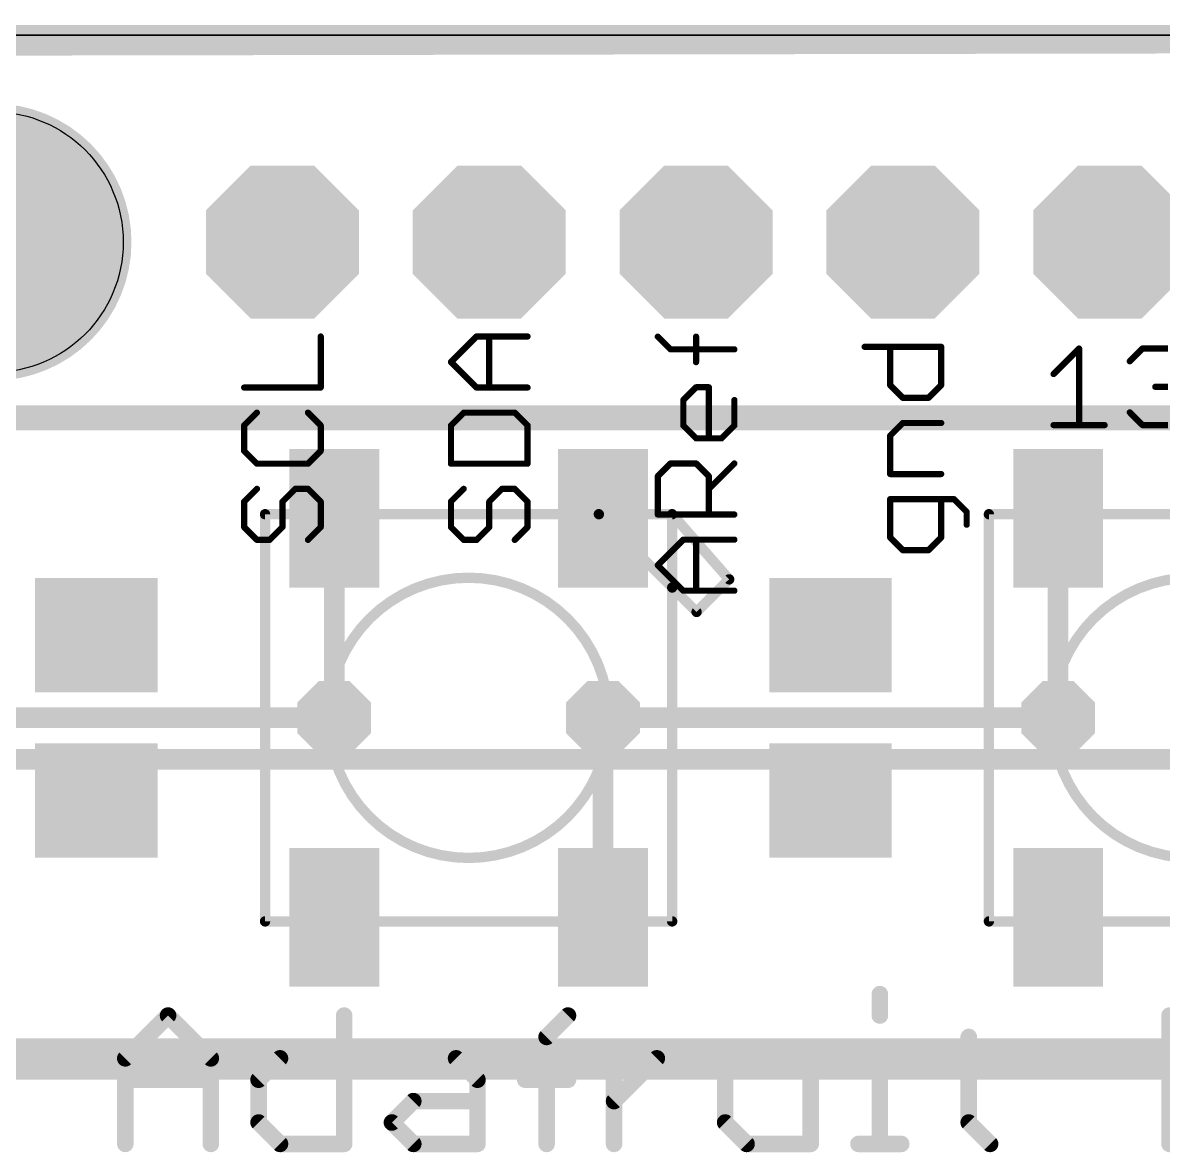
# Model space of a CAD drawing. Extents: x -0.4 to 69.2, y -1 to 53.5.
# Drawn here: x 15.61 to 29.61, y 39.62 to 53.49 of the extents above; entities that cross this region are included whole.
import ezdxf

# ---------------------------------------------------------------- set-up
doc = ezdxf.new("R2010")
doc.units = 0
for name, color, linetype in [('1', 12, 'CONTINUOUS'), ('16', 132, 'CONTINUOUS'), ('17', 110, 'CONTINUOUS'), ('18', 110, 'CONTINUOUS'), ('20', 53, 'CONTINUOUS'), ('21', 40, 'CONTINUOUS'), ('22', 6, 'CONTINUOUS'), ('29', 253, 'CONTINUOUS')]:
    doc.layers.add(name, color=color, linetype=linetype)

# ---------------------------------------------------------------- blocks, each defined once
blk = doc.blocks.new('RECT')
blk.add_solid([(-0.5, -0.5), (0.5, -0.5), (-0.5, 0.5), (0.5, 0.5)])
blk = doc.blocks.new('OCTAGONP')
at = {"const_width": 0.5}
blk.add_lwpolyline([(-0.25, -0.1036), (-0.25, 0.1036), (-0.1036, 0.25), (0.1036, 0.25), (0.25, 0.1036), (0.25, -0.1036), (0.1036, -0.25), (-0.1036, -0.25), (-0.25, -0.1036), (-0.25, 0.1036)], dxfattribs=at)
blk = doc.blocks.new('OCTAGONV')
at = {"const_width": 0.5}
blk.add_lwpolyline([(-0.25, -0.1036), (-0.25, 0.1036), (-0.1036, 0.25), (0.1036, 0.25), (0.25, 0.1036), (0.25, -0.1036), (0.1036, -0.25), (-0.1036, -0.25), (-0.25, -0.1036), (-0.25, 0.1036)], dxfattribs=at)

msp = doc.modelspace()

# ---------------------------------------------------------------- linework, layer by layer
at = {"layer": '1', "const_width": 0.254}
for points in [[(0, 53.34), (68.834, 53.34)], [(19.432, 47.408), (19.432, 44.958)], [(28.322, 47.408), (28.322, 44.958)], [(22.732, 44.958), (22.732, 42.508)], [(0, 44.45), (68.834, 44.45)], [(68.834, 40.894), (0, 40.894)], [(66.928, 40.64), (1.906, 40.64)]]:
    msp.add_lwpolyline(points, dxfattribs=at)
at = {"layer": '1', "const_width": 0.127}
for points in [[(19.4955, 47.408, 1), (19.3685, 47.408)], [(28.3855, 47.408, 1), (28.2585, 47.408)], [(19.3685, 44.958, 1), (19.4955, 44.958)], [(22.7955, 44.958, 1), (22.6685, 44.958)], [(28.2585, 44.958, 1), (28.3855, 44.958)], [(22.6685, 42.508, 1), (22.7955, 42.508)]]:
    msp.add_lwpolyline(points, format="xyb", dxfattribs=at)
at = {"layer": '16'}
for points, const_width in [([(68.58, 53.34), (-0.254, 53.213)], 0.3048), ([(11.938, 48.641), (48.387, 48.641)], 0.3048), ([(19.432, 44.958), (13.842, 44.958)], 0.254), ([(28.322, 44.958), (22.732, 44.958)], 0.254)]:
    msp.add_lwpolyline(points, dxfattribs=dict(at, const_width=const_width))
at = {"layer": '16', "const_width": 0.127}
for points in [[(19.432, 44.8945, 1), (19.432, 45.0215)], [(22.732, 45.0215, 1), (22.732, 44.8945)], [(28.322, 44.8945, 1), (28.322, 45.0215)]]:
    msp.add_lwpolyline(points, format="xyb", dxfattribs=at)
at = {"layer": '20'}
msp.add_line((0, 53.34), (68.834, 53.34), dxfattribs=at)
msp.add_circle((15.24, 50.8), 1.6, dxfattribs=at)
at = {"layer": '21'}
for points, const_width in [([(19.2659, 49.0136), (19.2659, 49.6407)], 0.0762), ([(20.8653, 49.3271), (21.1788, 49.6407)], 0.0762), ([(21.1788, 49.6407), (21.8059, 49.6407)], 0.0762), ([(21.3356, 49.0136), (21.3356, 49.6407)], 0.0762), ([(23.5621, 49.4822), (23.4053, 49.639)], 0.0762), ([(23.8756, 49.3254), (23.8756, 49.639)], 0.0762), ([(24.3459, 49.4822), (23.5621, 49.4822)], 0.0762), ([(25.9453, 49.5137), (26.8859, 49.5137)], 0.0762), ([(26.2588, 49.0433), (26.2588, 49.5137)], 0.0762), ([(26.8859, 49.5137), (26.8859, 49.0433)], 0.0762), ([(28.2661, 49.1792), (28.5796, 49.4927)], 0.0762), ([(28.5796, 49.4927), (28.5796, 48.5521)], 0.0762), ([(29.2016, 49.3359), (29.3583, 49.4927)], 0.0762), ([(29.3583, 49.4927), (29.6719, 49.4927)], 0.0762), ([(21.1788, 49.0136), (20.8653, 49.3271)], 0.0762), ([(18.3253, 49.0136), (19.2659, 49.0136)], 0.0762), ([(21.8059, 49.0136), (21.1788, 49.0136)], 0.0762), ([(23.7188, 48.8602), (23.8756, 49.017)], 0.0762), ([(23.8756, 49.017), (24.0324, 49.017)], 0.0762), ([(24.0324, 49.017), (24.0324, 48.3899)], 0.0762), ([(26.4156, 48.8866), (26.2588, 49.0433)], 0.0762), ([(26.8859, 49.0433), (26.7291, 48.8866)], 0.0762), ([(29.6719, 49.0224), (29.5151, 49.0224)], 0.0762), ([(23.7188, 48.5467), (23.7188, 48.8602)], 0.0762), ([(24.3459, 48.8602), (24.3459, 48.5467)], 0.0762), ([(26.7291, 48.8866), (26.4156, 48.8866)], 0.0762), ([(18.4821, 48.7051), (18.3253, 48.5484)], 0.0762), ([(19.2659, 48.5484), (19.1091, 48.7051)], 0.0762), ([(21.0221, 48.7051), (20.8653, 48.5484)], 0.0762), ([(21.6491, 48.7051), (21.0221, 48.7051)], 0.0762), ([(21.8059, 48.5484), (21.6491, 48.7051)], 0.0762), ([(29.3583, 48.5521), (29.2016, 48.7089)], 0.0762), ([(26.2588, 48.4214), (26.4156, 48.5781)], 0.0762), ([(26.4156, 48.5781), (26.8859, 48.5781)], 0.0762), ([(18.3253, 48.5484), (18.3253, 48.2348)], 0.0762), ([(19.2659, 48.2348), (19.2659, 48.5484)], 0.0762), ([(20.8653, 48.5484), (20.8653, 48.0781)], 0.0762), ([(21.8059, 48.0781), (21.8059, 48.5484)], 0.0762), ([(23.8756, 48.3899), (23.7188, 48.5467)], 0.0762), ([(24.3459, 48.5467), (24.1891, 48.3899)], 0.0762), ([(26.2588, 47.9511), (26.2588, 48.4214)], 0.0762), ([(28.2661, 48.5521), (28.8931, 48.5521)], 0.0762), ([(29.6719, 48.5521), (29.3583, 48.5521)], 0.0762), ([(24.1891, 48.3899), (23.8756, 48.3899)], 0.0762), ([(18.3253, 48.2348), (18.4821, 48.0781)], 0.0762), ([(19.1091, 48.0781), (19.2659, 48.2348)], 0.0762), ([(18.4821, 48.0781), (19.1091, 48.0781)], 0.0762), ([(20.8653, 48.0781), (21.8059, 48.0781)], 0.0762), ([(23.4053, 47.9247), (23.5621, 48.0815)], 0.0762), ([(23.5621, 48.0815), (23.8756, 48.0815)], 0.0762), ([(23.8756, 48.0815), (24.0324, 47.9247)], 0.0762), ([(24.0324, 47.7679), (24.3459, 48.0815)], 0.0762), ([(23.4053, 47.4544), (23.4053, 47.9247)], 0.0762), ([(24.0324, 47.9247), (24.0324, 47.4544)], 0.0762), ([(26.8859, 47.9511), (26.2588, 47.9511)], 0.0762), ([(18.4821, 47.7696), (18.3253, 47.6128)], 0.0762), ([(18.7956, 47.6128), (18.9524, 47.7696)], 0.0762), ([(18.9524, 47.7696), (19.1091, 47.7696)], 0.0762), ([(19.1091, 47.7696), (19.2659, 47.6128)], 0.0762), ([(21.0221, 47.7696), (20.8653, 47.6128)], 0.0762), ([(21.3356, 47.6128), (21.4924, 47.7696)], 0.0762), ([(21.4924, 47.7696), (21.6491, 47.7696)], 0.0762), ([(21.6491, 47.7696), (21.8059, 47.6128)], 0.0762), ([(18.3253, 47.6128), (18.3253, 47.2993)], 0.0762), ([(18.7956, 47.2993), (18.7956, 47.6128)], 0.0762), ([(19.2659, 47.6128), (19.2659, 47.2993)], 0.0762), ([(20.8653, 47.6128), (20.8653, 47.2993)], 0.0762), ([(21.3356, 47.2993), (21.3356, 47.6128)], 0.0762), ([(21.8059, 47.6128), (21.8059, 47.2993)], 0.0762), ([(27.0427, 47.6426), (26.2588, 47.6426)], 0.0762), ([(26.2588, 47.6426), (26.2588, 47.1723)], 0.0762), ([(26.8859, 47.1723), (26.8859, 47.6426)], 0.0762), ([(27.1994, 47.4858), (27.0427, 47.6426)], 0.0762), ([(18.582, 42.458), (18.582, 47.458)], 0.127), ([(18.582, 47.458), (22.682, 47.458)], 0.127), ([(22.682, 47.458), (23.582, 47.458)], 0.127), ([(22.682, 47.458), (23.582, 46.558)], 0.127), ([(24.3459, 47.4544), (23.4053, 47.4544)], 0.0762), ([(23.582, 47.458), (23.582, 46.558)], 0.127), ([(24.282, 46.658), (23.582, 47.458)], 0.127), ([(27.1994, 47.3291), (27.1994, 47.4858)], 0.0762), ([(27.472, 42.458), (27.472, 47.458)], 0.127), ([(27.472, 47.458), (31.572, 47.458)], 0.127), ([(18.3253, 47.2993), (18.4821, 47.1425)], 0.0762), ([(18.6388, 47.1425), (18.7956, 47.2993)], 0.0762), ([(19.2659, 47.2993), (19.1091, 47.1425)], 0.0762), ([(20.8653, 47.2993), (21.0221, 47.1425)], 0.0762), ([(21.1788, 47.1425), (21.3356, 47.2993)], 0.0762), ([(21.8059, 47.2993), (21.6491, 47.1425)], 0.0762), ([(26.2588, 47.1723), (26.4156, 47.0155)], 0.0762), ([(26.7291, 47.0155), (26.8859, 47.1723)], 0.0762), ([(18.4821, 47.1425), (18.6388, 47.1425)], 0.0762), ([(21.0221, 47.1425), (21.1788, 47.1425)], 0.0762), ([(23.4053, 46.8324), (23.7188, 47.1459)], 0.0762), ([(23.7188, 47.1459), (24.3459, 47.1459)], 0.0762), ([(23.8756, 46.5189), (23.8756, 47.1459)], 0.0762), ([(26.4156, 47.0155), (26.7291, 47.0155)], 0.0762), ([(23.7188, 46.5189), (23.4053, 46.8324)], 0.0762), ([(23.882, 46.258), (24.282, 46.658)], 0.127), ([(23.582, 46.558), (23.582, 42.458)], 0.127), ([(23.582, 46.558), (23.882, 46.258)], 0.127), ([(24.3459, 46.5189), (23.7188, 46.5189)], 0.0762), ([(16.002, 44.958), (17.018, 44.958)], 0.2032), ([(25.019, 44.958), (26.035, 44.958)], 0.2032), ([(23.582, 42.458), (18.582, 42.458)], 0.127), ([(32.472, 42.458), (27.472, 42.458)], 0.127), ([(26.1327, 41.5644), (26.1327, 41.3017)], 0.2032), ([(16.8656, 40.7764), (17.391, 41.3017)], 0.2032), ([(17.391, 41.3017), (17.9164, 40.7764)], 0.2032), ([(19.5535, 41.3017), (19.5535, 39.7256)], 0.2032), ([(22.0398, 41.0391), (22.3025, 41.3017)], 0.2032), ([(29.69, 39.7256), (29.69, 41.3017)], 0.2032), ([(29.69, 41.3017), (30.7408, 39.7256)], 0.2032), ([(22.0398, 39.7256), (22.0398, 41.0391)], 0.2032), ([(27.2241, 41.0391), (27.2241, 39.9883)], 0.2032), ([(16.8656, 39.7256), (16.8656, 40.7764)], 0.2032), ([(17.9164, 40.7764), (17.9164, 39.7256)], 0.2032), ([(18.5028, 40.5137), (18.7654, 40.7764)], 0.2032), ([(18.7654, 40.7764), (19.5535, 40.7764)], 0.2032), ([(20.4026, 40.7764), (20.928, 40.7764)], 0.2032), ([(20.928, 40.7764), (21.1907, 40.5137)], 0.2032), ([(22.8685, 39.7256), (22.8685, 40.7764)], 0.2032), ([(22.8685, 40.251), (23.3939, 40.7764)], 0.2032), ([(23.3939, 40.7764), (23.6566, 40.7764)], 0.2032), ([(24.2328, 40.7764), (24.2328, 39.9883)], 0.2032), ([(25.2836, 39.7256), (25.2836, 40.7764)], 0.2032), ([(25.87, 40.7764), (26.1327, 40.7764)], 0.2032), ([(26.1327, 40.7764), (26.1327, 39.7256)], 0.2032), ([(26.9614, 40.7764), (27.4868, 40.7764)], 0.2032), ([(16.8656, 40.5137), (17.9164, 40.5137)], 0.2032), ([(18.5028, 39.9883), (18.5028, 40.5137)], 0.2032), ([(21.1907, 40.5137), (21.1907, 39.7256)], 0.2032), ([(21.7771, 40.5137), (22.3025, 40.5137)], 0.2032), ([(20.1399, 39.9883), (20.4026, 40.251)], 0.2032), ([(20.4026, 40.251), (21.1907, 40.251)], 0.2032), ([(18.7654, 39.7256), (18.5028, 39.9883)], 0.2032), ([(20.4026, 39.7256), (20.1399, 39.9883)], 0.2032), ([(24.2328, 39.9883), (24.4955, 39.7256)], 0.2032), ([(27.2241, 39.9883), (27.4868, 39.7256)], 0.2032), ([(19.5535, 39.7256), (18.7654, 39.7256)], 0.2032), ([(21.1907, 39.7256), (20.4026, 39.7256)], 0.2032), ([(24.4955, 39.7256), (25.2836, 39.7256)], 0.2032), ([(25.87, 39.7256), (26.3953, 39.7256)], 0.2032)]:
    msp.add_lwpolyline(points, dxfattribs=dict(at, const_width=const_width))
for points, const_width in [([(19.285, 49.6407, 1), (19.2469, 49.6407)], 0.0381), ([(21.1788, 49.6597, 1), (21.1788, 49.6216)], 0.0381), ([(21.1923, 49.6272, 1), (21.1654, 49.6541)], 0.0381), ([(21.3546, 49.6407, 1), (21.3165, 49.6407)], 0.0381), ([(21.8059, 49.6216, 1), (21.8059, 49.6597)], 0.0381), ([(23.4188, 49.6524, 1), (23.3918, 49.6255)], 0.0381), ([(23.8947, 49.639, 1), (23.8566, 49.639)], 0.0381), ([(23.5621, 49.5012, 1), (23.5621, 49.4631)], 0.0381), ([(23.5486, 49.4687, 1), (23.5755, 49.4957)], 0.0381), ([(24.3459, 49.4631, 1), (24.3459, 49.5012)], 0.0381), ([(25.9453, 49.5327, 1), (25.9453, 49.4946)], 0.0381), ([(26.2779, 49.5137, 1), (26.2398, 49.5137)], 0.0381), ([(26.905, 49.5137, 1), (26.8669, 49.5137)], 0.0381), ([(26.8859, 49.4946, 1), (26.8859, 49.5327)], 0.0381), ([(28.5986, 49.4927, 1), (28.5605, 49.4927)], 0.0381), ([(28.5931, 49.4792, 1), (28.5661, 49.5062)], 0.0381), ([(29.3583, 49.5118, 1), (29.3583, 49.4737)], 0.0381), ([(29.3718, 49.4792, 1), (29.3449, 49.5062)], 0.0381), ([(20.8788, 49.3406, 1), (20.8518, 49.3136)], 0.0381), ([(20.8518, 49.3406, 1), (20.8788, 49.3136)], 0.0381), ([(23.8566, 49.3254, 1), (23.8947, 49.3254)], 0.0381), ([(29.1881, 49.3494, 1), (29.2151, 49.3225)], 0.0381), ([(28.2526, 49.1926, 1), (28.2795, 49.1657)], 0.0381), ([(18.3253, 49.0326, 1), (18.3253, 48.9945)], 0.0381), ([(19.2469, 49.0136, 1), (19.285, 49.0136)], 0.0381), ([(19.2659, 48.9945, 1), (19.2659, 49.0326)], 0.0381), ([(21.1788, 49.0326, 1), (21.1788, 48.9945)], 0.0381), ([(21.1654, 49.0001, 1), (21.1923, 49.0271)], 0.0381), ([(21.3165, 49.0136, 1), (21.3546, 49.0136)], 0.0381), ([(21.8059, 48.9945, 1), (21.8059, 49.0326)], 0.0381), ([(23.8756, 49.036, 1), (23.8756, 48.9979)], 0.0381), ([(23.8891, 49.0035, 1), (23.8621, 49.0304)], 0.0381), ([(24.0514, 49.017, 1), (24.0133, 49.017)], 0.0381), ([(24.0324, 48.9979, 1), (24.0324, 49.036)], 0.0381), ([(26.2398, 49.0433, 1), (26.2779, 49.0433)], 0.0381), ([(26.2723, 49.0568, 1), (26.2454, 49.0299)], 0.0381), ([(26.8669, 49.0433, 1), (26.905, 49.0433)], 0.0381), ([(26.8994, 49.0299, 1), (26.8724, 49.0568)], 0.0381), ([(29.5151, 49.0415, 1), (29.5151, 49.0034)], 0.0381), ([(23.7379, 48.8602, 1), (23.6998, 48.8602)], 0.0381), ([(23.7054, 48.8737, 1), (23.7323, 48.8467)], 0.0381), ([(24.365, 48.8602, 1), (24.3269, 48.8602)], 0.0381), ([(26.4156, 48.9056, 1), (26.4156, 48.8675)], 0.0381), ([(26.4021, 48.8731, 1), (26.4291, 48.9001)], 0.0381), ([(26.7157, 48.9001, 1), (26.7426, 48.8731)], 0.0381), ([(26.7291, 48.8675, 1), (26.7291, 48.9056)], 0.0381), ([(18.4955, 48.6917, 1), (18.4686, 48.7186)], 0.0381), ([(19.1226, 48.7186, 1), (19.0957, 48.6917)], 0.0381), ([(21.0221, 48.7242, 1), (21.0221, 48.6861)], 0.0381), ([(21.0355, 48.6917, 1), (21.0086, 48.7186)], 0.0381), ([(21.6626, 48.7186, 1), (21.6357, 48.6917)], 0.0381), ([(21.6491, 48.6861, 1), (21.6491, 48.7242)], 0.0381), ([(29.2151, 48.7223, 1), (29.1881, 48.6954)], 0.0381), ([(26.4156, 48.5972, 1), (26.4156, 48.5591)], 0.0381), ([(26.4291, 48.5647, 1), (26.4021, 48.5916)], 0.0381), ([(26.8859, 48.5591, 1), (26.8859, 48.5972)], 0.0381), ([(18.3443, 48.5484, 1), (18.3062, 48.5484)], 0.0381), ([(18.3118, 48.5618, 1), (18.3388, 48.5349)], 0.0381), ([(19.285, 48.5484, 1), (19.2469, 48.5484)], 0.0381), ([(19.2524, 48.5349, 1), (19.2794, 48.5618)], 0.0381), ([(20.8843, 48.5484, 1), (20.8462, 48.5484)], 0.0381), ([(20.8518, 48.5618, 1), (20.8788, 48.5349)], 0.0381), ([(21.825, 48.5484, 1), (21.7869, 48.5484)], 0.0381), ([(21.7924, 48.5349, 1), (21.8194, 48.5618)], 0.0381), ([(23.6998, 48.5467, 1), (23.7379, 48.5467)], 0.0381), ([(23.7323, 48.5601, 1), (23.7054, 48.5332)], 0.0381), ([(24.3269, 48.5467, 1), (24.365, 48.5467)], 0.0381), ([(24.3594, 48.5332, 1), (24.3324, 48.5601)], 0.0381), ([(26.2779, 48.4214, 1), (26.2398, 48.4214)], 0.0381), ([(28.2661, 48.5712, 1), (28.2661, 48.5331)], 0.0381), ([(28.5605, 48.5521, 1), (28.5986, 48.5521)], 0.0381), ([(28.8931, 48.5331, 1), (28.8931, 48.5712)], 0.0381), ([(29.3583, 48.5712, 1), (29.3583, 48.5331)], 0.0381), ([(29.3449, 48.5386, 1), (29.3718, 48.5656)], 0.0381), ([(23.8756, 48.409, 1), (23.8756, 48.3709)], 0.0381), ([(23.8621, 48.3764, 1), (23.8891, 48.4034)], 0.0381), ([(24.0133, 48.3899, 1), (24.0514, 48.3899)], 0.0381), ([(24.1757, 48.4034, 1), (24.2026, 48.3764)], 0.0381), ([(24.1891, 48.3709, 1), (24.1891, 48.409)], 0.0381), ([(26.2454, 48.4348, 1), (26.2723, 48.4079)], 0.0381), ([(18.3388, 48.2483, 1), (18.3118, 48.2214)], 0.0381), ([(18.3062, 48.2348, 1), (18.3443, 48.2348)], 0.0381), ([(19.2469, 48.2348, 1), (19.285, 48.2348)], 0.0381), ([(19.2794, 48.2214, 1), (19.2524, 48.2483)], 0.0381), ([(18.4821, 48.0971, 1), (18.4821, 48.059)], 0.0381), ([(18.4686, 48.0646, 1), (18.4955, 48.0915)], 0.0381), ([(19.0957, 48.0915, 1), (19.1226, 48.0646)], 0.0381), ([(19.1091, 48.059, 1), (19.1091, 48.0971)], 0.0381), ([(20.8462, 48.0781, 1), (20.8843, 48.0781)], 0.0381), ([(20.8653, 48.0971, 1), (20.8653, 48.059)], 0.0381), ([(21.7869, 48.0781, 1), (21.825, 48.0781)], 0.0381), ([(21.8059, 48.059, 1), (21.8059, 48.0971)], 0.0381), ([(23.5621, 48.1005, 1), (23.5621, 48.0624)], 0.0381), ([(23.5755, 48.068, 1), (23.5486, 48.0949)], 0.0381), ([(23.8891, 48.0949, 1), (23.8621, 48.068)], 0.0381), ([(23.8756, 48.0624, 1), (23.8756, 48.1005)], 0.0381), ([(24.3594, 48.068, 1), (24.3324, 48.0949)], 0.0381), ([(23.4243, 47.9247, 1), (23.3862, 47.9247)], 0.0381), ([(23.3918, 47.9382, 1), (23.4188, 47.9112)], 0.0381), ([(24.0514, 47.9247, 1), (24.0133, 47.9247)], 0.0381), ([(24.0189, 47.9112, 1), (24.0458, 47.9382)], 0.0381), ([(26.2588, 47.9701, 1), (26.2588, 47.932)], 0.0381), ([(26.2398, 47.9511, 1), (26.2779, 47.9511)], 0.0381), ([(26.8859, 47.932, 1), (26.8859, 47.9701)], 0.0381), ([(18.4955, 47.7561, 1), (18.4686, 47.7831)], 0.0381), ([(18.9524, 47.7887, 1), (18.9524, 47.7506)], 0.0381), ([(18.9658, 47.7561, 1), (18.9389, 47.7831)], 0.0381), ([(19.1226, 47.7831, 1), (19.0957, 47.7561)], 0.0381), ([(19.1091, 47.7506, 1), (19.1091, 47.7887)], 0.0381), ([(21.0355, 47.7561, 1), (21.0086, 47.7831)], 0.0381), ([(21.4924, 47.7887, 1), (21.4924, 47.7506)], 0.0381), ([(21.5058, 47.7561, 1), (21.4789, 47.7831)], 0.0381), ([(21.6626, 47.7831, 1), (21.6357, 47.7561)], 0.0381), ([(21.6491, 47.7506, 1), (21.6491, 47.7887)], 0.0381), ([(24.0189, 47.7814, 1), (24.0458, 47.7544)], 0.0381), ([(18.3443, 47.6128, 1), (18.3062, 47.6128)], 0.0381), ([(18.3118, 47.6263, 1), (18.3388, 47.5994)], 0.0381), ([(18.8147, 47.6128, 1), (18.7766, 47.6128)], 0.0381), ([(18.7821, 47.6263, 1), (18.8091, 47.5994)], 0.0381), ([(19.285, 47.6128, 1), (19.2469, 47.6128)], 0.0381), ([(19.2524, 47.5994, 1), (19.2794, 47.6263)], 0.0381), ([(20.8843, 47.6128, 1), (20.8462, 47.6128)], 0.0381), ([(20.8518, 47.6263, 1), (20.8788, 47.5994)], 0.0381), ([(21.3546, 47.6128, 1), (21.3165, 47.6128)], 0.0381), ([(21.3221, 47.6263, 1), (21.3491, 47.5994)], 0.0381), ([(21.825, 47.6128, 1), (21.7869, 47.6128)], 0.0381), ([(21.7924, 47.5994, 1), (21.8194, 47.6263)], 0.0381), ([(26.2588, 47.6617, 1), (26.2588, 47.6236)], 0.0381), ([(26.2779, 47.6426, 1), (26.2398, 47.6426)], 0.0381), ([(26.905, 47.6426, 1), (26.8669, 47.6426)], 0.0381), ([(27.0561, 47.6561, 1), (27.0292, 47.6291)], 0.0381), ([(27.0427, 47.6236, 1), (27.0427, 47.6617)], 0.0381), ([(18.582, 47.4898, 1), (18.582, 47.4263)], 0.0635), ([(18.6137, 47.458, 1), (18.5503, 47.458)], 0.0635), ([(22.7045, 47.4805, 1), (22.6595, 47.4355)], 0.0635), ([(22.682, 47.4898, 1), (22.682, 47.4263)], 0.0635), ([(22.682, 47.4263, 1), (22.682, 47.4898)], 0.0635), ([(23.4053, 47.4734, 1), (23.4053, 47.4353)], 0.0381), ([(23.6059, 47.4789, 1), (23.5581, 47.4371)], 0.0635), ([(23.6137, 47.458, 1), (23.5503, 47.458)], 0.0635), ([(23.582, 47.4263, 1), (23.582, 47.4898)], 0.0635), ([(24.3459, 47.4353, 1), (24.3459, 47.4734)], 0.0381), ([(27.2185, 47.4858, 1), (27.1804, 47.4858)], 0.0381), ([(27.186, 47.4724, 1), (27.2129, 47.4993)], 0.0381), ([(27.472, 47.4898, 1), (27.472, 47.4263)], 0.0635), ([(27.5038, 47.458, 1), (27.4403, 47.458)], 0.0635), ([(23.3862, 47.4544, 1), (23.4243, 47.4544)], 0.0381), ([(24.0133, 47.4544, 1), (24.0514, 47.4544)], 0.0381), ([(27.1804, 47.3291, 1), (27.2185, 47.3291)], 0.0381), ([(18.3388, 47.3128, 1), (18.3118, 47.2858)], 0.0381), ([(18.3062, 47.2993, 1), (18.3443, 47.2993)], 0.0381), ([(18.7766, 47.2993, 1), (18.8147, 47.2993)], 0.0381), ([(18.8091, 47.2858, 1), (18.7821, 47.3128)], 0.0381), ([(19.2469, 47.2993, 1), (19.285, 47.2993)], 0.0381), ([(19.2794, 47.2858, 1), (19.2524, 47.3128)], 0.0381), ([(20.8462, 47.2993, 1), (20.8843, 47.2993)], 0.0381), ([(20.8788, 47.3128, 1), (20.8518, 47.2858)], 0.0381), ([(21.3165, 47.2993, 1), (21.3546, 47.2993)], 0.0381), ([(21.3491, 47.2858, 1), (21.3221, 47.3128)], 0.0381), ([(21.7869, 47.2993, 1), (21.825, 47.2993)], 0.0381), ([(21.8194, 47.2858, 1), (21.7924, 47.3128)], 0.0381), ([(26.2723, 47.1858, 1), (26.2454, 47.1588)], 0.0381), ([(26.8994, 47.1588, 1), (26.8724, 47.1858)], 0.0381), ([(18.4821, 47.1616, 1), (18.4821, 47.1235)], 0.0381), ([(18.4686, 47.1291, 1), (18.4955, 47.156)], 0.0381), ([(18.6254, 47.156, 1), (18.6523, 47.1291)], 0.0381), ([(18.6388, 47.1235, 1), (18.6388, 47.1616)], 0.0381), ([(19.0957, 47.156, 1), (19.1226, 47.1291)], 0.0381), ([(21.0221, 47.1616, 1), (21.0221, 47.1235)], 0.0381), ([(21.0086, 47.1291, 1), (21.0355, 47.156)], 0.0381), ([(21.1654, 47.156, 1), (21.1923, 47.1291)], 0.0381), ([(21.1788, 47.1235, 1), (21.1788, 47.1616)], 0.0381), ([(21.6357, 47.156, 1), (21.6626, 47.1291)], 0.0381), ([(23.7188, 47.165, 1), (23.7188, 47.1269)], 0.0381), ([(23.7323, 47.1325, 1), (23.7054, 47.1594)], 0.0381), ([(23.8947, 47.1459, 1), (23.8566, 47.1459)], 0.0381), ([(24.3459, 47.1269, 1), (24.3459, 47.165)], 0.0381), ([(26.2398, 47.1723, 1), (26.2779, 47.1723)], 0.0381), ([(26.8669, 47.1723, 1), (26.905, 47.1723)], 0.0381), ([(26.4156, 47.0346, 1), (26.4156, 46.9965)], 0.0381), ([(26.4021, 47.0021, 1), (26.4291, 47.029)], 0.0381), ([(26.7157, 47.029, 1), (26.7426, 47.0021)], 0.0381), ([(26.7291, 46.9965, 1), (26.7291, 47.0346)], 0.0381), ([(23.4188, 46.8459, 1), (23.3918, 46.8189)], 0.0381), ([(23.3918, 46.8459, 1), (23.4188, 46.8189)], 0.0381), ([(21.082, 43.2375, 1), (21.082, 46.6785, 1), (21.082, 43.2375)], 0.127), ([(24.2581, 46.6371, 1), (24.3059, 46.6789)], 0.0635), ([(24.3045, 46.6355, 1), (24.2595, 46.6805)], 0.0635), ([(29.972, 43.2375, 1), (29.972, 46.6785, 1), (29.972, 43.2375)], 0.127), ([(23.6045, 46.5805, 1), (23.5595, 46.5355)], 0.0635), ([(23.6137, 46.558, 1), (23.5503, 46.558)], 0.0635), ([(23.5503, 46.558, 1), (23.6137, 46.558)], 0.0635), ([(23.5595, 46.5355, 1), (23.6045, 46.5805)], 0.0635), ([(23.7188, 46.5379, 1), (23.7188, 46.4998)], 0.0381), ([(23.7054, 46.5054, 1), (23.7323, 46.5323)], 0.0381), ([(23.8566, 46.5189, 1), (23.8947, 46.5189)], 0.0381), ([(24.3459, 46.4998, 1), (24.3459, 46.5379)], 0.0381), ([(23.8595, 46.2805, 1), (23.9045, 46.2355)], 0.0635), ([(23.8595, 46.2355, 1), (23.9045, 46.2805)], 0.0635), ([(16.002, 45.0088, 1), (16.002, 44.9072)], 0.1016), ([(17.018, 44.9072, 1), (17.018, 45.0088)], 0.1016), ([(25.019, 45.0088, 1), (25.019, 44.9072)], 0.1016), ([(26.035, 44.9072, 1), (26.035, 45.0088)], 0.1016), ([(18.582, 42.4898, 1), (18.582, 42.4263)], 0.0635), ([(18.5503, 42.458, 1), (18.6137, 42.458)], 0.0635), ([(23.5503, 42.458, 1), (23.6137, 42.458)], 0.0635), ([(23.582, 42.4263, 1), (23.582, 42.4898)], 0.0635), ([(27.472, 42.4898, 1), (27.472, 42.4263)], 0.0635), ([(27.4403, 42.458, 1), (27.5038, 42.458)], 0.0635), ([(26.1835, 41.5644, 1), (26.0819, 41.5644)], 0.1016), ([(17.4269, 41.3377, 1), (17.3551, 41.2658)], 0.1016), ([(17.4269, 41.2658, 1), (17.3551, 41.3377)], 0.1016), ([(19.6043, 41.3017, 1), (19.5027, 41.3017)], 0.1016), ([(22.3384, 41.2658, 1), (22.2665, 41.3377)], 0.1016), ([(26.0819, 41.3017, 1), (26.1835, 41.3017)], 0.1016), ([(29.7323, 41.3299, 1), (29.6477, 41.2736)], 0.1016), ([(29.7408, 41.3017, 1), (29.6392, 41.3017)], 0.1016), ([(22.0038, 41.075, 1), (22.0757, 41.0031)], 0.1016), ([(22.0906, 41.0391, 1), (21.989, 41.0391)], 0.1016), ([(27.2749, 41.0391, 1), (27.1733, 41.0391)], 0.1016), ([(16.9164, 40.7764, 1), (16.8148, 40.7764)], 0.1016), ([(16.8297, 40.8123, 1), (16.9015, 40.7404)], 0.1016), ([(17.9672, 40.7764, 1), (17.8656, 40.7764)], 0.1016), ([(17.8804, 40.7404, 1), (17.9523, 40.8123)], 0.1016), ([(18.7654, 40.8272, 1), (18.7654, 40.7256)], 0.1016), ([(18.8014, 40.7404, 1), (18.7295, 40.8123)], 0.1016), ([(19.5535, 40.7256, 1), (19.5535, 40.8272)], 0.1016), ([(20.4026, 40.8272, 1), (20.4026, 40.7256)], 0.1016), ([(20.9639, 40.8123, 1), (20.8921, 40.7404)], 0.1016), ([(20.928, 40.7256, 1), (20.928, 40.8272)], 0.1016), ([(22.9193, 40.7764, 1), (22.8177, 40.7764)], 0.1016), ([(23.3939, 40.8272, 1), (23.3939, 40.7256)], 0.1016), ([(23.4298, 40.7404, 1), (23.358, 40.8123)], 0.1016), ([(23.6566, 40.7256, 1), (23.6566, 40.8272)], 0.1016), ([(24.2836, 40.7764, 1), (24.182, 40.7764)], 0.1016), ([(25.3344, 40.7764, 1), (25.2328, 40.7764)], 0.1016), ([(25.87, 40.8272, 1), (25.87, 40.7256)], 0.1016), ([(26.1835, 40.7764, 1), (26.0819, 40.7764)], 0.1016), ([(26.1327, 40.7256, 1), (26.1327, 40.8272)], 0.1016), ([(26.9614, 40.8272, 1), (26.9614, 40.7256)], 0.1016), ([(27.4868, 40.7256, 1), (27.4868, 40.8272)], 0.1016), ([(16.8656, 40.5645, 1), (16.8656, 40.4629)], 0.1016), ([(17.9164, 40.4629, 1), (17.9164, 40.5645)], 0.1016), ([(18.4668, 40.5496, 1), (18.5387, 40.4778)], 0.1016), ([(18.5536, 40.5137, 1), (18.452, 40.5137)], 0.1016), ([(21.2415, 40.5137, 1), (21.1399, 40.5137)], 0.1016), ([(21.1548, 40.4778, 1), (21.2266, 40.5496)], 0.1016), ([(21.7771, 40.5645, 1), (21.7771, 40.4629)], 0.1016), ([(22.3025, 40.4629, 1), (22.3025, 40.5645)], 0.1016), ([(20.4026, 40.3018, 1), (20.4026, 40.2002)], 0.1016), ([(20.4385, 40.2151, 1), (20.3667, 40.2869)], 0.1016), ([(21.1907, 40.2002, 1), (21.1907, 40.3018)], 0.1016), ([(22.8326, 40.2869, 1), (22.9044, 40.2151)], 0.1016), ([(18.5387, 40.0242, 1), (18.4668, 39.9524)], 0.1016), ([(20.1758, 40.0242, 1), (20.104, 39.9524)], 0.1016), ([(20.104, 40.0242, 1), (20.1758, 39.9524)], 0.1016), ([(24.2687, 40.0242, 1), (24.1969, 39.9524)], 0.1016), ([(27.26, 40.0242, 1), (27.1882, 39.9524)], 0.1016), ([(18.452, 39.9883, 1), (18.5536, 39.9883)], 0.1016), ([(24.182, 39.9883, 1), (24.2836, 39.9883)], 0.1016), ([(27.1733, 39.9883, 1), (27.2749, 39.9883)], 0.1016), ([(16.8148, 39.7256, 1), (16.9164, 39.7256)], 0.1016), ([(17.8656, 39.7256, 1), (17.9672, 39.7256)], 0.1016), ([(18.7654, 39.7764, 1), (18.7654, 39.6748)], 0.1016), ([(18.7295, 39.6897, 1), (18.8014, 39.7615)], 0.1016), ([(19.5027, 39.7256, 1), (19.6043, 39.7256)], 0.1016), ([(19.5535, 39.6748, 1), (19.5535, 39.7764)], 0.1016), ([(20.4026, 39.7764, 1), (20.4026, 39.6748)], 0.1016), ([(20.3667, 39.6897, 1), (20.4385, 39.7615)], 0.1016), ([(21.1399, 39.7256, 1), (21.2415, 39.7256)], 0.1016), ([(21.1907, 39.6748, 1), (21.1907, 39.7764)], 0.1016), ([(21.989, 39.7256, 1), (22.0906, 39.7256)], 0.1016), ([(22.8177, 39.7256, 1), (22.9193, 39.7256)], 0.1016), ([(24.4955, 39.7764, 1), (24.4955, 39.6748)], 0.1016), ([(24.4596, 39.6897, 1), (24.5314, 39.7615)], 0.1016), ([(25.2328, 39.7256, 1), (25.3344, 39.7256)], 0.1016), ([(25.2836, 39.6748, 1), (25.2836, 39.7764)], 0.1016), ([(25.87, 39.7764, 1), (25.87, 39.6748)], 0.1016), ([(26.0819, 39.7256, 1), (26.1835, 39.7256)], 0.1016), ([(26.3953, 39.6748, 1), (26.3953, 39.7764)], 0.1016), ([(27.4509, 39.6897, 1), (27.5227, 39.7615)], 0.1016), ([(29.6392, 39.7256, 1), (29.7408, 39.7256)], 0.1016)]:
    msp.add_lwpolyline(points, format="xyb", dxfattribs=dict(at, const_width=const_width))
at = {"layer": '22'}
msp.add_line((64.516, 53.34), (0, 53.34), dxfattribs=at)
at = {"layer": '29', "const_width": 1.7016}
msp.add_lwpolyline([(15.24, 49.9492, 1), (15.24, 51.6508, 1), (15.24, 49.9492)], format="xyb", dxfattribs=at)

# ---------------------------------------------------------------- block references
at = {"layer": '1', "rotation": 90}
for p, xscale, yscale in [((19.432, 47.408), 1.5, 0.9), ((22.732, 47.408), 1.5, 0.9), ((28.322, 47.408), 1.5, 0.9), ((16.51, 45.974), 1.2, 1.3), ((25.527, 45.974), 1.2, 1.3), ((16.51, 43.942), 1.2, 1.3), ((25.527, 43.942), 1.2, 1.3), ((19.432, 42.508), 1.5, 0.9), ((22.732, 42.508), 1.5, 0.9), ((28.322, 42.508), 1.5, 0.9)]:
    msp.add_blockref('RECT', p, dxfattribs=dict(at, xscale=xscale, yscale=yscale))
at = {"layer": '17', "xscale": 1.6764, "yscale": 1.6764}
for p in [(18.796, 50.8), (18.796, 50.8), (21.336, 50.8), (21.336, 50.8), (23.876, 50.8), (23.876, 50.8), (26.416, 50.8), (26.416, 50.8), (28.956, 50.8), (28.956, 50.8)]:
    msp.add_blockref('OCTAGONP', p, dxfattribs=at)
at = {"layer": '18', "xscale": 0.9064, "yscale": 0.9064}
for p in [(19.432, 44.958), (19.432, 44.958), (22.732, 44.958), (22.732, 44.958), (28.322, 44.958), (28.322, 44.958)]:
    msp.add_blockref('OCTAGONV', p, dxfattribs=at)
at = {"layer": '29', "xscale": 1.8796, "yscale": 1.8796}
for p in [(18.796, 50.8), (21.336, 50.8), (23.876, 50.8), (26.416, 50.8), (28.956, 50.8)]:
    msp.add_blockref('OCTAGONP', p, dxfattribs=at)
at = {"layer": '29', "rotation": 90}
for p, xscale, yscale in [((19.432, 47.408), 1.7032, 1.1032), ((22.732, 47.408), 1.7032, 1.1032), ((28.322, 47.408), 1.7032, 1.1032), ((16.51, 45.974), 1.4032, 1.5032), ((25.527, 45.974), 1.4032, 1.5032), ((16.51, 43.942), 1.4032, 1.5032), ((25.527, 43.942), 1.4032, 1.5032), ((19.432, 42.508), 1.7032, 1.1032), ((22.732, 42.508), 1.7032, 1.1032), ((28.322, 42.508), 1.7032, 1.1032)]:
    msp.add_blockref('RECT', p, dxfattribs=dict(at, xscale=xscale, yscale=yscale))

doc.saveas('drawing.dxf')
